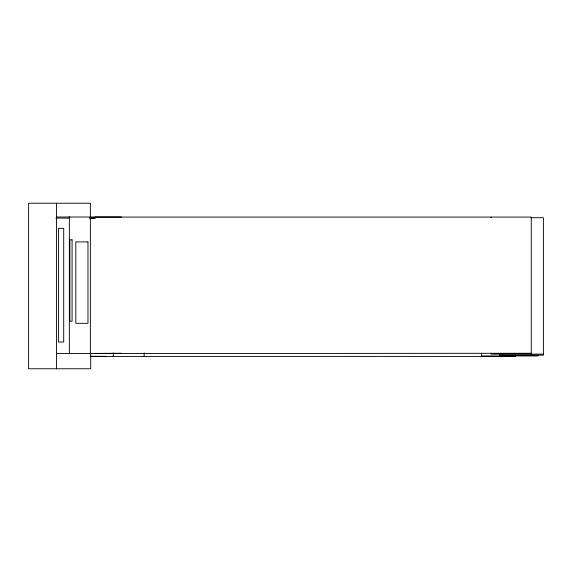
<?xml version="1.0" encoding="UTF-8"?>
<svg xmlns="http://www.w3.org/2000/svg" width="572" height="572" viewBox="0 0 572 572"><rect width="100%" height="100%" fill="white"/><g stroke="black" fill="none" stroke-linecap="round" stroke-linejoin="round"><path stroke-width="0.86" d="M56.549 217.01L121.471 217.01M94.752 217.081L531.245 217.081L531.245 354.118M530.995 217.718L543.4 217.718L543.4 355.155L499.413 355.155M89.761 217.996L95.431 217.996M55.913 218.111L69.291 218.111M89.682 218.111L95.009 218.111M531.245 353.274L94.752 353.582M56.549 353.582L121.471 353.274M543.4 354.118L491.112 354.118L491.112 353.274M481.638 355.956L538.009 355.956L538.009 355.155M90.562 356.234L106.392 356.406M90.633 356.406L515.451 356.406L515.451 355.956M502.645 354.118L502.645 355.155M499.413 353.382L499.413 355.956M491.112 217.081L491.112 217.718M481.638 353.281L481.638 356.406M144.144 352.831L144.144 356.406M113.235 352.831L113.235 356.406M90.712 353.582L90.712 368.761L28.6 368.761L28.6 203.239L90.362 203.239L90.362 353.582M69.355 216.588L69.355 353.632M56.549 203.239L56.549 368.761M63.706 228.342L58.508 228.342L58.508 342.02L63.706 342.02L63.706 228.342M72.079 239.847L69.877 239.847L69.877 321.25L72.079 321.25L72.079 239.847M87.966 241.913L75.833 241.913L75.833 323.316L87.966 323.316L87.966 241.913"/></g></svg>
